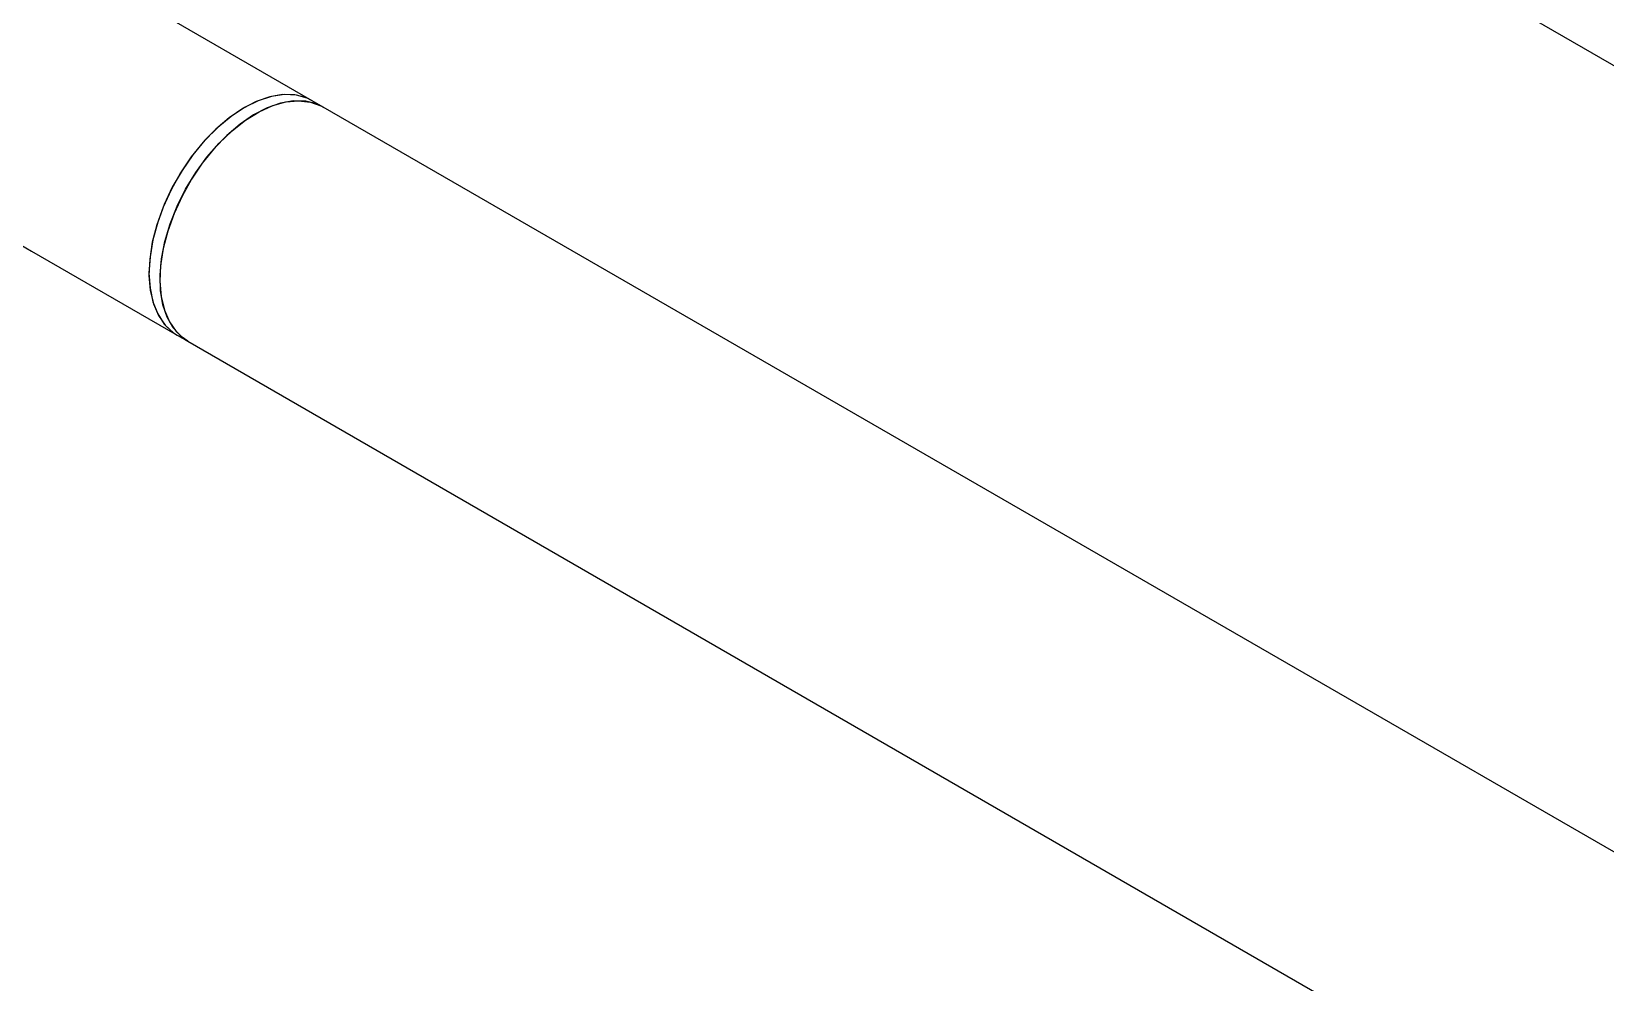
# Model space of a CAD drawing. Extents: x 0 to 3125, y 0 to 2290.
# Drawn here: x 2350.8 to 2553.8, y 1516.9 to 1639.5 of the extents above; entities that cross this region are included whole.
import ezdxf

# ---------------------------------------------------------------- set-up
doc = ezdxf.new("R2010")
doc.units = 0
doc.header["$LTSCALE"] = 10
doc.header["$MEASUREMENT"] = 0
doc.layers.get('0').update_dxf_attribs({"linetype": 'CONTINUOUS'})

msp = doc.modelspace()

# ---------------------------------------------------------------- linework, layer by layer
at = {"color": 7, "linetype": 'Continuous', "lineweight": 25}
for p, q in [((2371, 1741.31), (2704.03, 1549.06)), ((2387.03, 1630.61), (2332.04, 1662.35)), ((2314.59, 1632.13), (2350.81, 1611.22)), ((2388.44, 1629.79), (2387.03, 1630.61)), ((2721.47, 1437.54), (2388.44, 1629.79)), ((2350.81, 1611.22), (2369.59, 1600.38)), ((2369.59, 1600.38), (2371, 1599.57)), ((2371, 1599.57), (2704.03, 1407.31))]:
    msp.add_line(p, q, dxfattribs=at)
at = {"color": 7, "linetype": 'Continuous', "lineweight": 25, "flags": 128}
for points in [[(2387.03, 1630.61), (2386.39, 1630.93), (2384.98, 1631.33), (2383.43, 1631.41), (2381.78, 1631.17), (2380.06, 1630.61), (2378.31, 1629.74), (2376.55, 1628.58), (2374.83, 1627.16), (2373.18, 1625.5), (2371.64, 1623.63), (2370.23, 1621.6), (2368.98, 1619.44), (2367.93, 1617.2), (2367.09, 1614.93), (2366.47, 1612.67), (2366.1, 1610.47), (2365.97, 1608.37), (2366.1, 1606.42), (2366.47, 1604.65), (2367.09, 1603.1), (2367.93, 1601.8), (2368.98, 1600.78), (2369.59, 1600.38)], [(2387.03, 1630.61), (2386.2, 1631), (2384.77, 1631.36), (2383.2, 1631.4), (2381.54, 1631.11), (2379.81, 1630.5), (2378.06, 1629.59), (2376.3, 1628.39), (2374.59, 1626.93), (2372.95, 1625.24), (2371.43, 1623.35), (2370.04, 1621.29), (2368.82, 1619.12), (2367.79, 1616.88), (2366.98, 1614.61), (2366.4, 1612.35), (2366.06, 1610.16), (2365.97, 1608.08), (2366.13, 1606.15), (2366.54, 1604.41), (2367.19, 1602.89), (2368.07, 1601.64)], [(2388.44, 1629.79), (2387.61, 1630.19), (2386.18, 1630.55), (2384.61, 1630.58), (2382.95, 1630.3), (2381.22, 1629.69), (2379.47, 1628.78), (2377.71, 1627.58), (2376, 1626.12), (2374.36, 1624.43), (2372.84, 1622.53), (2371.45, 1620.48), (2370.23, 1618.31), (2369.2, 1616.07), (2368.39, 1613.79), (2367.81, 1611.54), (2367.47, 1609.35), (2367.38, 1607.27), (2367.54, 1605.34), (2367.95, 1603.6), (2368.6, 1602.08), (2369.48, 1600.82)], [(2376.69, 1626.74), (2378.42, 1628.1), (2380.18, 1629.19), (2381.93, 1629.97), (2383.64, 1630.45), (2385.26, 1630.61), (2386.78, 1630.44), (2388.14, 1629.95), (2388.44, 1629.79)], [(2371, 1599.57), (2370.1, 1600.21), (2369.1, 1601.3), (2368.31, 1602.67), (2367.76, 1604.28), (2367.45, 1606.1), (2367.39, 1608.1), (2367.58, 1610.23), (2368.02, 1612.45), (2368.7, 1614.72), (2369.6, 1616.99), (2370.7, 1619.21), (2372, 1621.33), (2373.44, 1623.32), (2375.02, 1625.14), (2376.69, 1626.74)], [(2368.07, 1601.64), (2369.15, 1600.66), (2369.59, 1600.38)], [(2369.48, 1600.82), (2370.56, 1599.85), (2371, 1599.57)]]:
    msp.add_lwpolyline(points, dxfattribs=at)

doc.saveas('drawing.dxf')
